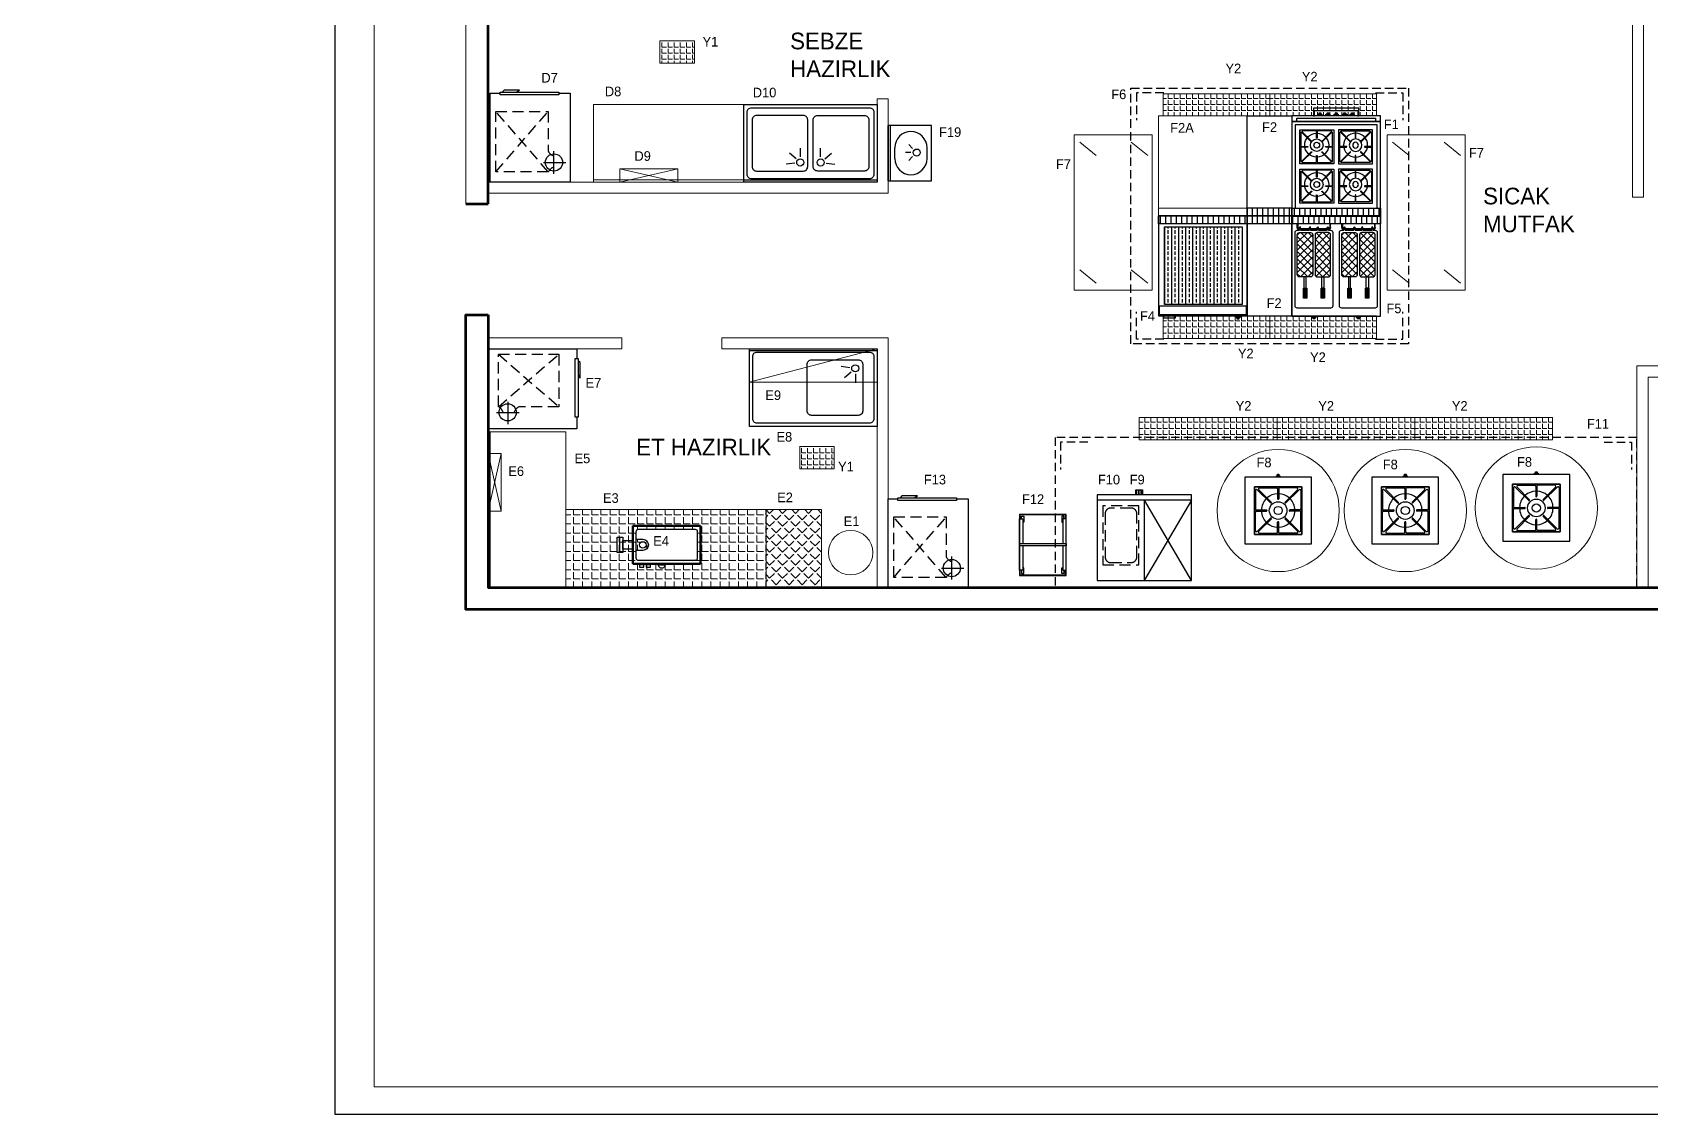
# Model space of a CAD drawing. Extents: x 165 to 3208, y -2874 to -834.
# Drawn here: x 165 to 1621, y -2874 to -1901 of the extents above; entities that cross this region are included whole.
import ezdxf
from ezdxf.enums import TextEntityAlignment as Align

# ---------------------------------------------------------------- set-up
doc = ezdxf.new("R2010")
doc.units = 0
doc.header["$LTSCALE"] = 20
doc.header["$MEASUREMENT"] = 0
doc.linetypes.add('DASHED', pattern=[0.75, 0.5, -0.25])
doc.linetypes.add('HIDDENX2', pattern=[19.05, 12.7, -6.35])
doc.layers.get('0').update_dxf_attribs({"linetype": 'CONTINUOUS', "lineweight": 15})
for name, color, linetype, lineweight in [('-DWG_ANA', 7, 'CONTINUOUS', 50), ('-DWG_DETAY1', 7, 'CONTINUOUS', 25), ('DUVAR', 7, 'CONTINUOUS', 60), ('k-cizgi', 7, 'CONTINUOUS', 0)]:
    doc.layers.add(name, color=color, linetype=linetype, lineweight=lineweight)
for name, color, linetype in [('CIHAZ', 2, 'CONTINUOUS'), ('MUTFAKEKİPMAN', 1, 'CONTINUOUS'), ('S2000-002 Çizgi', 7, 'CONTINUOUS'), ('S2000-025 Antet', 7, 'CONTINUOUS'), ('YAZI_BLM_1', 7, 'CONTINUOUS')]:
    doc.layers.add(name, color=color, linetype=linetype)
doc.styles.add('BLM_YAZI', font='stylu.ttf', dxfattribs={"width": 0.8})
doc.styles.add('TAKSİM', font='GOTHIC.TTF', dxfattribs={"height": 20})
pattern_1 = [(45, (-3503.4763, -4976.5224), (-3.367596, 3.367596), []), (135, (-3503.4763, -4976.5224), (-3.367596, -3.367596), [])]
pattern_2 = [(45, (-3543.4763, -4976.5224), (-3.367596, 3.367596), []), (135, (-3543.4763, -4976.5224), (-3.367596, -3.367596), [])]

# ---------------------------------------------------------------- blocks, each defined once
blk = doc.blocks.new('A$C23AD12AD')
at = {"layer": 'S2000-002 Çizgi'}
for p, q in [((0, 39), (50, 39)), ((0, 37), (50, 37)), ((20.1, 33), (29.9, 33)), ((21.9, 17), (18.3, 20.5)), ((25.5, 18.5), (25.5, 23.5)), ((29.2, 17), (32.7, 20.5)), ((0, 0), (50, 0)), ((20.1, 4), (29.9, 4))]:
    blk.add_line(p, q, dxfattribs=at)
blk.add_lwpolyline([(0, 0), (50, 0), (50, 39), (0, 39)], close=True, dxfattribs=at)
blk.add_circle((25.5, 13.3), 3.19, dxfattribs=at)
for centre, start, end in [((20.1, 18.5), 90, 270), ((29.9, 18.5), 270, 90)]:
    blk.add_arc(centre, 14.5, start, end, dxfattribs=at)
blk = doc.blocks.new('A$C32DC0840')
at = {"layer": 'S2000-002 Çizgi'}
for p, q in [((45.8, 52.8), (38, 53.9)), ((47.1, 49), (41, 43.9)), ((51, 47.3), (51, 39.4)), ((69, 47.3), (69, 39.4)), ((72.9, 49), (79, 43.9)), ((74.2, 52.8), (82, 53.9))]:
    blk.add_line(p, q, dxfattribs=at)
for points in [[(120, 0), (0, 0), (0, 70), (120, 70)], [(120, 68), (0, 68), (0, 70), (120, 70)]]:
    blk.add_lwpolyline(points, close=True, dxfattribs=at)
for points in [[(113, 3), (7, 3, -0.414214), (3, 7), (3, 63, -0.414214), (7, 67), (113, 67, -0.414214), (117, 63), (117, 7, -0.414214)], [(53.5, 10), (11.5, 10, -0.414214), (7.5, 14), (7.5, 56, -0.414214), (11.5, 60), (53.5, 60, -0.414214), (57.5, 56), (57.5, 14, -0.414214)], [(66.5, 10), (108.5, 10, 0.414214), (112.5, 14), (112.5, 56, 0.414214), (108.5, 60), (66.5, 60, 0.414214), (62.5, 56), (62.5, 14, 0.414214)]]:
    blk.add_lwpolyline(points, format="xyb", close=True, dxfattribs=at)
for centre in [(50.8, 52.3), (69.2, 52.3)]:
    blk.add_circle(centre, 3.19, dxfattribs=at)
blk = doc.blocks.new('A$C734D7A9C')
at = {"layer": 'CIHAZ', "color": 1}
for p, q in [((14.7, 75.3), (14.7, 54.8)), ((24.1, 65.1), (4, 65.1))]:
    blk.add_line(p, q, dxfattribs=at)
at = {"layer": 'CIHAZ', "color": 5, "linetype": 'DASHED'}
for p, q in [((67, 73.5), (19.8, 19.1)), ((19.8, 73.5), (67, 19.1))]:
    blk.add_line(p, q, dxfattribs=at)
at = {"layer": 'CIHAZ', "color": 5}
for points in [[(63.2, 1.8), (10.4, 1.8), (10.4, 4.3), (63.2, 4.3)], [(61.2, 1.8), (48.6, 1.8), (45.6, 0), (59.6, 0)]]:
    blk.add_lwpolyline(points, close=True, dxfattribs=at)
at = {"layer": 'CIHAZ', "color": 1}
blk.add_circle((14.7, 65.1), 7.76, dxfattribs=at)
at = {"layer": 'S2000-002 Çizgi', "linetype": 'DASHED'}
for p, q in [((19.8, 73.5), (67, 73.5)), ((67, 73.5), (67, 19.1)), ((19.8, 19.1), (19.8, 54.9)), ((67, 19.1), (19.8, 19.1))]:
    blk.add_line(p, q, dxfattribs=at)
at = {"layer": 'S2000-002 Çizgi'}
blk.add_lwpolyline([(10.4, 2.8), (0, 2.8), (0, 82.8), (72, 82.8), (72, 2.8), (63.2, 2.8)], dxfattribs=at)
at = {"layer": 'S2000-002 Çizgi', "linetype": 'DASHED'}
for centre, radius, start, end in [((11.6, 78.1), 9.4, 291.2079, 330.9566), ((11, 49.9), 10.2, 29.6907, 66.7752)]:
    blk.add_arc(centre, radius, start, end, dxfattribs=at)
blk = doc.blocks.new('A$C106A2D8A')
at = {"layer": 'S2000-002 Çizgi'}
for p, q in [((90.3, 52.8), (82.5, 53.9)), ((91.6, 49), (85.5, 43.9)), ((95.5, 47.3), (95.5, 39.4))]:
    blk.add_line(p, q, dxfattribs=at)
for points in [[(115, 68), (0, 68), (0, 70), (115, 70)], [(115, 0), (0, 0), (0, 70), (115, 70)]]:
    blk.add_lwpolyline(points, close=True, dxfattribs=at)
for points in [[(108, 3), (7, 3, -0.414214), (3, 7), (3, 63, -0.414214), (7, 67), (108, 67, -0.414214), (112, 63), (112, 7, -0.414214)], [(98, 10), (56, 10, -0.414214), (52, 14), (52, 56, -0.414214), (56, 60), (98, 60, -0.414214), (102, 56), (102, 14, -0.414214)]]:
    blk.add_lwpolyline(points, format="xyb", close=True, dxfattribs=at)
blk.add_circle((95.3, 52.3), 3.19, dxfattribs=at)
blk = doc.blocks.new('A$C30552555')
at = {"layer": 'S2000-002 Çizgi'}
for points in [[(0, 0), (42, 0), (42, 55), (0, 55)], [(0, 28.8), (42, 28.8), (42, 26.8), (0, 26.8)]]:
    blk.add_lwpolyline(points, close=True, dxfattribs=at)
for points in [[(3, 26.8), (3, 4.7), (0, 4.7), (0, 51), (3, 51), (3, 28.8)], [(41.5, 51), (41.5, 54.5), (0.5, 54.5), (0.5, 51)], [(2, 51), (2, 53.3), (3.9, 53.3), (3.9, 48), (3, 48)], [(40, 51), (40, 53.3), (38.1, 53.3), (38.1, 48), (39, 48)], [(39, 26.8), (39, 4.7), (42, 4.7), (42, 51), (39, 51), (39, 28.8)], [(0.5, 4.7), (0.5, 0.5), (41.5, 0.5), (41.5, 4.7)], [(2, 4.7), (2, 1.7), (3.9, 1.7), (3.9, 7), (3, 7)], [(40, 4.7), (40, 1.7), (38.1, 1.7), (38.1, 7), (39, 7)]]:
    blk.add_lwpolyline(points, dxfattribs=at)
blk = doc.blocks.new('A$C6B106424')
at = {"layer": 'S2000-002 Çizgi'}
h = blk.add_hatch(dxfattribs=at)
h.set_pattern_fill('LINE', color=256, scale=0.5, angle=90, style=0)
h.set_pattern_definition([(90, (-1215.703, -3768.8105), (-1.5875, 1e-16), [])])
h.paths.add_polyline_path([(50.1, 4.3), (43.9, 4.3), (43.9, 0), (50.1, 0)])
for p, q in [((0, 9.3), (42.4, 81.4)), ((0, 81.4), (42.2, 9.3)), ((42.2, 81.4), (42.2, 9.3)), ((0, 9.3), (84.7, 9.3))]:
    blk.add_line(p, q, dxfattribs=at)
for points in [[(0, 4.3), (84.7, 4.3), (84.7, 81.4), (0, 81.4)], [(50.1, 0), (43.9, 0), (43.9, 4.3), (50.1, 4.3)]]:
    blk.add_lwpolyline(points, close=True, dxfattribs=at)
at = {"layer": 'S2000-002 Çizgi', "linetype": 'DASHED'}
blk.add_lwpolyline([(47.2, 67.3), (47.2, 14.3), (79.7, 14.3), (79.7, 67.3)], close=True, dxfattribs=at)
blk.add_lwpolyline([(49.2, 60.3), (49.2, 21.3, 0.414214), (54.2, 16.3), (72.7, 16.3, 0.414214), (77.7, 21.3), (77.7, 60.3, 0.414214), (72.7, 65.3), (54.2, 65.3, 0.414214)], format="xyb", close=True, dxfattribs=at)
blk = doc.blocks.new('A$C73A43FF4')
at = {"layer": 'S2000-002 Çizgi'}
for p, q in [((9.5, 50.6), (9.5, 34.1)), ((11.1, 51.4), (23.1, 39.5)), ((12.7, 51.3), (23.7, 40.3)), ((13.3, 53), (28.6, 53)), ((29.5, 52.1), (29.5, 43.2)), ((30.5, 52.1), (30.5, 43.2)), ((46.7, 53), (31.4, 53)), ((47.3, 51.3), (36.3, 40.3)), ((48.9, 51.4), (36.9, 39.5)), ((50.5, 50.6), (50.5, 34.1)), ((51.4, 11.2), (51.4, 54.1)), ((9.5, 14.6), (9.5, 31.2)), ((10.5, 33.1), (19.5, 33.1)), ((10.5, 32.1), (19.5, 32.1)), ((10.5, 32.1), (19.5, 32.1)), ((23.7, 39.6), (23.7, 39.6)), ((36.3, 39.6), (36.3, 39.6)), ((49.5, 33.1), (40.5, 33.1)), ((49.5, 32.1), (40.5, 32.1)), ((49.5, 32.1), (40.5, 32.1)), ((50.5, 14.6), (50.5, 31.2)), ((11.1, 13.9), (23.1, 25.7)), ((12.7, 13.9), (23.7, 25)), ((23.7, 25.7), (23.7, 25.7)), ((29.5, 13.2), (29.5, 22)), ((30.5, 13.2), (30.5, 22)), ((36.3, 25.7), (36.3, 25.7)), ((47.3, 13.9), (36.3, 25)), ((48.9, 13.9), (36.9, 25.7)), ((8.6, 11.2), (51.4, 11.2)), ((13.3, 12.2), (28.6, 12.2)), ((46.7, 12.2), (31.4, 12.2))]:
    blk.add_line(p, q, dxfattribs=at)
for points in [[(60, 2.6), (60, 62.6), (0, 62.6), (0, 2.6)], [(51.4, 11.2), (51.4, 54.1), (8.6, 54.1), (8.6, 11.2)], [(51.4, 11.2), (8.6, 11.2), (8.6, 54.1), (51.4, 54.1)], [(51.4, 11.2), (8.6, 11.2), (8.6, 54.1), (51.4, 54.1)], [(28.4, 2.6), (31.6, 2.6), (31.6, 1.3), (28.4, 1.3)], [(29.3, 1.3), (30.7, 1.3), (30.7, 0), (29.3, 0)]]:
    blk.add_lwpolyline(points, close=True, dxfattribs=at)
for radius in [7.93, 3.64]:
    blk.add_circle((30, 32.6), radius, dxfattribs=at)
for centre, radius, start, end in [((10.5, 50.6), 0.965, 51.148, 180), ((13.3, 52.1), 0.965, 90, 231.148), ((30, 32.6), 15.1, 91.8351, 131.3748), ((28.6, 52.1), 0.965, 360, 90), ((31.4, 52.1), 0.965, 90, 180), ((30, 32.6), 15.1, 48.6252, 88.1649), ((46.7, 52.1), 0.965, 308.852, 90), ((49.5, 50.6), 0.965, 360, 128.852), ((10.5, 34.1), 0.965, 180, 270), ((10.5, 31.2), 0.965, 90, 180), ((30, 32.6), 15.1, 135.2011, 178.1649), ((30, 32.6), 15.1, 181.8351, 224.7989), ((19.5, 32.6), 0.483, 360, 90), ((19.5, 32.6), 0.483, 270, 360), ((23.4, 39.9), 0.483, 231.1535, 321.1357), ((23.4, 39.9), 0.483, 321.1471, 51.1404), ((30, 43.2), 0.483, 180, 270), ((30, 43.2), 0.483, 270, 360), ((36.6, 39.9), 0.483, 128.8596, 218.8529), ((36.6, 39.9), 0.483, 218.8643, 308.8465), ((40.5, 32.6), 0.483, 90, 180), ((40.5, 32.6), 0.483, 180, 270), ((30, 32.6), 15.1, 1.8351, 44.7989), ((30, 32.6), 15.1, 315.2011, 358.1649), ((49.5, 34.1), 0.965, 270, 360), ((49.5, 31.2), 0.965, 0, 90), ((10.5, 14.6), 0.965, 180, 308.852), ((30, 32.6), 15.1, 228.6252, 268.1649), ((23.4, 25.4), 0.483, 38.8643, 128.8465), ((23.4, 25.4), 0.483, 308.8596, 38.8529), ((30, 22), 0.483, 90, 180), ((30, 22), 0.483, 0, 90), ((30, 32.6), 15.1, 271.8351, 311.3748), ((36.6, 25.4), 0.483, 141.1471, 231.1404), ((36.6, 25.4), 0.483, 51.1535, 141.1357), ((49.5, 14.6), 0.965, 231.148, 0), ((13.3, 13.2), 0.965, 128.852, 270), ((28.6, 13.2), 0.965, 270, 0), ((31.4, 13.2), 0.965, 180, 270), ((46.7, 13.2), 0.965, 270, 51.148)]:
    blk.add_arc(centre, radius, start, end, dxfattribs=at)
blk = doc.blocks.new('A$C604B7618')
at = {"layer": 'S2000-002 Çizgi'}
blk.add_lwpolyline([(0, 30.6), (30.6, 30.6), (30.6, 0), (0, 0), (0, 30.6)], dxfattribs=at)
blk.add_lwpolyline([(15.5, 29.5), (15.5, 23.4, -0.414214), (15.3, 23.2), (15.2, 23.2, -0.414214), (15, 23.4), (15, 29.5), (2.7, 29.5, 0.668179), (2.3, 28.6), (10.8, 20.1, -0.810443), (10.4, 19.8), (1.6, 28.6, 0.668179), (1, 28.4), (1, 15.5), (7.1, 15.5, -0.414214), (7.3, 15.3), (7.3, 15.2, -0.414214), (7.1, 15), (1, 15), (1, 2.7, 0.668179), (1.9, 2.3), (10.4, 10.8, -0.810443), (10.8, 10.4), (2, 1.6, 0.668179), (2.2, 1), (15, 1), (15, 7.1, -0.414214), (15.2, 7.3), (15.3, 7.3, -0.414214), (15.5, 7.1), (15.5, 1), (27.9, 1, 0.668179), (28.3, 1.9), (19.8, 10.4, -0.810443), (20.2, 10.8), (29, 2, 0.668179), (29.5, 2.2), (29.5, 15), (23.4, 15, -0.414214), (23.2, 15.2), (23.2, 15.3, -0.414214), (23.4, 15.5), (29.5, 15.5), (29.5, 28.4, 0.668179), (29, 28.6), (20.2, 19.8, -0.810443), (19.8, 20.1), (28.3, 28.6, 0.668179), (27.9, 29.5)], format="xyb", close=True, dxfattribs=at)
for radius in [10.8, 5.66, 2.6]:
    blk.add_circle((15.3, 13.8), radius, dxfattribs=at)
blk = doc.blocks.new('A$C30C77C58')
at = {"layer": 'S2000-002 Çizgi'}
h = blk.add_hatch(dxfattribs=at)
h.set_pattern_fill('ANSI31', color=256, scale=1.5, angle=45, style=0)
h.set_pattern_definition([(90, (-2348.432, -5726.0087), (-4.7625, 9e-16), [])])
h.paths.add_polyline_path([(0, 97), (0, 90), (80, 90), (80, 97)])
for points in [[(0, 12), (80, 12), (80, 97), (0, 97)], [(80, 90), (0, 90), (0, 97), (80, 97)], [(3, 15), (77, 15), (77, 90), (3, 90)], [(0, 7), (80, 7), (80, 12), (0, 12)], [(4.5, 12), (75.5, 12), (75.5, 9), (4.5, 9)], [(23.7, 7), (27.3, 7), (27.3, 5.5), (23.7, 5.5)], [(24.7, 5.5), (26.1, 5.5), (26.1, 4.1), (24.7, 4.1)], [(30.5, 7), (34.2, 7), (34.2, 5.5), (30.5, 5.5)], [(31.5, 5.5), (33, 5.5), (33, 4.1), (31.5, 4.1)], [(38.1, 7), (41.7, 7), (41.7, 5.5), (38.1, 5.5)], [(39, 5.5), (40.5, 5.5), (40.5, 4.1), (39, 4.1)], [(45.7, 7), (49.3, 7), (49.3, 5.5), (45.7, 5.5)], [(46.7, 5.5), (48.1, 5.5), (48.1, 4.1), (46.7, 4.1)], [(52.9, 7), (56.5, 7), (56.5, 5.5), (52.9, 5.5)], [(53.8, 5.5), (55.3, 5.5), (55.3, 4.1), (53.8, 4.1)]]:
    blk.add_lwpolyline(points, close=True, dxfattribs=at)
blk.add_lwpolyline([(19.5, 7), (19.5, 0), (60.5, 0), (60.5, 7), (59.5, 7), (59.5, 2), (20.5, 2), (20.5, 7), (19.5, 7)], dxfattribs=at)
at = {"layer": 'S2000-002 Çizgi', "xscale": -1}
for p in [(37.8, 54.9), (37.8, 19.5)]:
    blk.add_blockref('A$C604B7618', p, dxfattribs=at)
at = {"layer": 'S2000-002 Çizgi'}
for p in [(42.2, 54.9), (42.2, 19.5)]:
    blk.add_blockref('A$C604B7618', p, dxfattribs=at)
blk = doc.blocks.new('A$C537127FE')
at = {"layer": 'S2000-002 Çizgi'}
h = blk.add_hatch(dxfattribs=at)
h.set_pattern_fill('ANSI31', color=256, scale=1.5, angle=45, style=0)
h.set_pattern_definition([(90, (-3458.603, -4973.7387), (-4.7625, 9e-16), [])])
h.paths.add_polyline_path([(0, 92.6), (0, 85.6), (80, 85.6), (80, 92.6)])
h = blk.add_hatch(color=256, dxfattribs=at)
h.paths.add_polyline_path([(35, 81.8), (35, 82.4), (35, 85.6), (34.4, 85.6), (34.4, 82.4, -0.414214), (33.4, 81.4), (33, 81.4), (33, 80.8), (34, 80.8, 0.414214)])
h.paths.add_polyline_path([(32, 81.4), (24, 81.4), (24, 80.8), (32, 80.8)])
h.paths.add_polyline_path([(23, 81.4), (17, 81.4), (17, 80.8), (23, 80.8)])
h.paths.add_polyline_path([(16, 81.4), (8, 81.4), (8, 80.8), (16, 80.8)])
h.paths.add_polyline_path([(5.6, 82.4), (5.6, 85.6), (5, 85.6), (5, 81.8, 0.414214), (6, 80.8), (6.6, 80.8), (7, 80.8), (7, 81.4), (6.6, 81.4, -0.414214)])
h = blk.add_hatch(dxfattribs=at)
h.set_pattern_fill('ANSI37', color=256, scale=1.5, style=0)
h.set_pattern_definition(pattern_2)
h.paths.add_polyline_path([(19, 75.8, 0.414214), (17, 77.8), (7, 77.8, 0.414214), (5, 75.8), (5, 39.8, 0.414214), (7, 37.8), (17, 37.8, 0.414214), (19, 39.8)])
h = blk.add_hatch(dxfattribs=at)
h.set_pattern_fill('ANSI37', color=256, scale=1.5, style=0)
h.set_pattern_definition(pattern_2)
h.paths.add_polyline_path([(35, 75.8, 0.414214), (33, 77.8), (23, 77.8, 0.414214), (21, 75.8), (21, 39.8, 0.414214), (23, 37.8), (33, 37.8, 0.414214), (35, 39.8)])
h = blk.add_hatch(color=256, dxfattribs=at)
h.paths.add_polyline_path([(75, 81.8), (75, 82.4), (75, 85.6), (74.4, 85.6), (74.4, 82.4, -0.414214), (73.4, 81.4), (73, 81.4), (73, 80.8), (74, 80.8, 0.414214)])
h.paths.add_polyline_path([(72, 81.4), (64, 81.4), (64, 80.8), (72, 80.8)])
h.paths.add_polyline_path([(63, 81.4), (57, 81.4), (57, 80.8), (63, 80.8)])
h.paths.add_polyline_path([(56, 81.4), (48, 81.4), (48, 80.8), (56, 80.8)])
h.paths.add_polyline_path([(45.6, 82.4), (45.6, 85.6), (45, 85.6), (45, 81.8, 0.414214), (46, 80.8), (46.6, 80.8), (47, 80.8), (47, 81.4), (46.6, 81.4, -0.414214)])
h = blk.add_hatch(dxfattribs=at)
h.set_pattern_fill('ANSI37', color=256, scale=1.5, style=0)
h.set_pattern_definition(pattern_1)
h.paths.add_polyline_path([(59, 75.8, 0.414214), (57, 77.8), (47, 77.8, 0.414214), (45, 75.8), (45, 39.8, 0.414214), (47, 37.8), (57, 37.8, 0.414214), (59, 39.8)])
h = blk.add_hatch(dxfattribs=at)
h.set_pattern_fill('ANSI37', color=256, scale=1.5, style=0)
h.set_pattern_definition(pattern_1)
h.paths.add_polyline_path([(75, 75.8, 0.414214), (73, 77.8), (63, 77.8, 0.414214), (61, 75.8), (61, 39.8, 0.414214), (63, 37.8), (73, 37.8, 0.414214), (75, 39.8)])
for points in [[(10.5, 27.8), (13.5, 27.8), (13.5, 18.7), (10.5, 18.7)], [(26.5, 27.8), (29.5, 27.8), (29.5, 18.7), (26.5, 18.7)], [(50.5, 27.8), (53.5, 27.8), (53.5, 18.7), (50.5, 18.7)], [(66.5, 27.8), (69.5, 27.8), (69.5, 18.7), (66.5, 18.7)]]:
    blk.add_hatch(color=256, dxfattribs=at).paths.add_polyline_path(points)
for p, q in [((5, 81.8), (5, 85.6)), ((5, 85.6), (5.6, 85.6)), ((5.6, 85.6), (5.6, 82.4)), ((6.6, 80.8), (6, 80.8)), ((6.6, 81.4), (7, 81.4)), ((7, 80.8), (6.6, 80.8)), ((7, 79.8), (7, 82.3)), ((8, 79.8), (8, 82.3)), ((8, 81.4), (16, 81.4)), ((16, 80.8), (8, 80.8)), ((16, 79.8), (16, 82.3)), ((17, 79.8), (17, 82.3)), ((17, 81.4), (23, 81.4)), ((23, 80.8), (17, 80.8)), ((23, 79.8), (23, 82.3)), ((24, 79.8), (24, 82.3)), ((24, 81.4), (32, 81.4)), ((32, 80.8), (24, 80.8)), ((32, 79.8), (32, 82.3)), ((33, 79.8), (33, 82.3)), ((33, 81.4), (33.4, 81.4)), ((34, 80.8), (33, 80.8)), ((34.4, 85.6), (34.4, 82.4)), ((35, 85.6), (34.4, 85.6)), ((35, 82.4), (35, 85.6)), ((35, 82.4), (35, 81.8)), ((45, 85.6), (45.6, 85.6)), ((45, 81.8), (45, 85.6)), ((45.6, 85.6), (45.6, 82.4)), ((46.6, 80.8), (46, 80.8)), ((46.6, 81.4), (47, 81.4)), ((47, 80.8), (46.6, 80.8)), ((47, 79.8), (47, 82.3)), ((48, 79.8), (48, 82.3)), ((48, 81.4), (56, 81.4)), ((56, 80.8), (48, 80.8)), ((56, 79.8), (56, 82.3)), ((57, 79.8), (57, 82.3)), ((57, 81.4), (63, 81.4)), ((63, 80.8), (57, 80.8)), ((63, 79.8), (63, 82.3)), ((64, 79.8), (64, 82.3)), ((64, 81.4), (72, 81.4)), ((72, 80.8), (64, 80.8)), ((72, 79.8), (72, 82.3)), ((73, 79.8), (73, 82.3)), ((73, 81.4), (73.4, 81.4)), ((74, 80.8), (73, 80.8)), ((75, 85.6), (74.4, 85.6)), ((74.4, 85.6), (74.4, 82.4)), ((75, 82.4), (75, 85.6)), ((75, 82.4), (75, 81.8))]:
    blk.add_line(p, q, dxfattribs=at)
for points in [[(0, 2.6), (80, 2.6), (80, 92.6), (0, 92.6)], [(0, 92.6), (80, 92.6), (80, 85.6), (0, 85.6)], [(11, 37.8), (11, 27.8), (13, 27.8), (13, 37.8)], [(29, 37.8), (29, 27.8), (27, 27.8), (27, 37.8)], [(51, 37.8), (51, 27.8), (53, 27.8), (53, 37.8)], [(69, 37.8), (69, 27.8), (67, 27.8), (67, 37.8)], [(10.5, 27.8), (13.5, 27.8), (13.5, 18.7), (10.5, 18.7)], [(26.5, 27.8), (29.5, 27.8), (29.5, 18.7), (26.5, 18.7)], [(50.5, 27.8), (53.5, 27.8), (53.5, 18.7), (50.5, 18.7)], [(66.5, 27.8), (69.5, 27.8), (69.5, 18.7), (66.5, 18.7)], [(18.4, 2.6), (21.6, 2.6), (21.6, 1.3), (18.4, 1.3)], [(19.3, 1.3), (20.7, 1.3), (20.7, 0), (19.3, 0)], [(58.4, 2.6), (61.6, 2.6), (61.6, 1.3), (58.4, 1.3)], [(59.3, 1.3), (60.7, 1.3), (60.7, 0), (59.3, 0)]]:
    blk.add_lwpolyline(points, close=True, dxfattribs=at)
for points in [[(35, 9.8), (5, 9.8, -0.414214), (3, 11.8), (3, 77.8, -0.414214), (5, 79.8), (7, 79.8)], [(33, 79.8), (35, 79.8, -0.414214), (37, 77.8), (37, 11.8, -0.414214), (35, 9.8), (29, 9.8)], [(69, 9.8), (45, 9.8, -0.414214), (43, 11.8), (43, 77.8, -0.414214), (45, 79.8), (47, 79.8)], [(73, 79.8), (75, 79.8, -0.414214), (77, 77.8), (77, 11.8, -0.414214), (75, 9.8), (69, 9.8)]]:
    blk.add_lwpolyline(points, format="xyb", dxfattribs=at)
for points in [[(7, 77.8), (17, 77.8, -0.414214), (19, 75.8), (19, 39.8, -0.414214), (17, 37.8), (7, 37.8, -0.414214), (5, 39.8), (5, 75.8, -0.414214)], [(33, 77.8), (23, 77.8, 0.414214), (21, 75.8), (21, 39.8, 0.414214), (23, 37.8), (33, 37.8, 0.414214), (35, 39.8), (35, 75.8, 0.414214)], [(47, 77.8), (57, 77.8, -0.414214), (59, 75.8), (59, 39.8, -0.414214), (57, 37.8), (47, 37.8, -0.414214), (45, 39.8), (45, 75.8, -0.414214)], [(73, 77.8), (63, 77.8, 0.414214), (61, 75.8), (61, 39.8, 0.414214), (63, 37.8), (73, 37.8, 0.414214), (75, 39.8), (75, 75.8, 0.414214)]]:
    blk.add_lwpolyline(points, format="xyb", close=True, dxfattribs=at)
for points in [[(8, 79.8), (16, 79.8)], [(17, 79.8), (23, 79.8)], [(24, 79.8), (32, 79.8)], [(48, 79.8), (56, 79.8)], [(57, 79.8), (63, 79.8)], [(64, 79.8), (72, 79.8)]]:
    blk.add_lwpolyline(points, dxfattribs=at)
for centre, radius, start, end in [((6, 81.8), 1, 180, 270), ((6.6, 82.4), 1, 180, 270), ((7.5, 82.3), 0.5, 0, 180), ((16.5, 82.3), 0.5, 0, 180), ((23.5, 82.3), 0.5, 0, 180), ((32.5, 82.3), 0.5, 0, 180), ((33.4, 82.4), 1, 270, 0), ((34, 81.8), 1, 270, 0), ((46, 81.8), 1, 180, 270), ((46.6, 82.4), 1, 180, 270), ((47.5, 82.3), 0.5, 0, 180), ((56.5, 82.3), 0.5, 0, 180), ((63.5, 82.3), 0.5, 0, 180), ((72.5, 82.3), 0.5, 0, 180), ((73.4, 82.4), 1, 270, 0), ((74, 81.8), 1, 270, 0)]:
    blk.add_arc(centre, radius, start, end, dxfattribs=at)
blk = doc.blocks.new('A$C7DC32866')
at = {"layer": 'S2000-002 Çizgi'}
h = blk.add_hatch(dxfattribs=at)
h.set_pattern_fill('ANSI31', color=256, scale=1.5, angle=45, style=0)
h.set_pattern_definition([(90, (-4825.414, -5259.878), (-4.7625, 9e-16), [])])
h.paths.add_polyline_path([(80, 85.9), (80, 92.9), (0, 92.9), (0, 85.9)])
h = blk.add_hatch(dxfattribs=at)
h.set_pattern_fill('ANSI33', color=256, angle=45, style=0)
h.set_pattern_definition([(90, (-2886.505, -4971.208), (-6.35, 1e-15), []), (90, (-2883.33, -4968.033), (-6.35, 1e-15), [3.175, -1.5875])])
h.paths.add_polyline_path([(75.5, 13.2), (75.5, 83.2), (5.5, 83.2), (5.5, 13.2)])
for points in [[(0, 2.9), (80, 2.9), (80, 92.9), (0, 92.9)], [(0, 92.9), (80, 92.9), (80, 85.9), (0, 85.9)], [(5.5, 83.2), (75.5, 83.2), (75.5, 13.2), (5.5, 13.2)], [(1, 11.9), (79, 11.9), (79, 3.9), (1, 3.9)], [(5, 2.9), (15, 2.9), (15, 0.9), (5, 0.9)], [(70.1, 2.9), (73.7, 2.9), (73.7, 1.5), (70.1, 1.5)], [(71, 1.5), (72.5, 1.5), (72.5, 0), (71, 0)]]:
    blk.add_lwpolyline(points, close=True, dxfattribs=at)
blk = doc.blocks.new('A$C6D0302BB')
at = {"layer": 'S2000-002 Çizgi'}
h = blk.add_hatch(dxfattribs=at)
h.set_pattern_fill('ANSI31', color=256, scale=1.5, angle=45, style=0)
h.set_pattern_definition([(90, (-3928.432, -4945.862), (-4.7625, 9e-16), [])])
h.paths.add_polyline_path([(40, 83), (40, 90), (0, 90), (0, 83)])
for points in [[(0, 0), (40, 0), (40, 90), (0, 90)], [(0, 90), (40, 90), (40, 83), (0, 83)]]:
    blk.add_lwpolyline(points, close=True, dxfattribs=at)
blk = doc.blocks.new('A$C3B876F88')
at = {"layer": '-DWG_ANA', "color": 0}
for p, q in [((75, 38), (14, 38)), ((14, 38), (14, 4)), ((75, 4), (75, 38)), ((14, 4), (75, 4))]:
    blk.add_line(p, q, dxfattribs=at)
at = {"layer": '-DWG_DETAY1', "color": 0}
blk.add_lwpolyline([(72, 33), (72, 9, -0.414214), (70, 7), (19, 7, -0.414214), (17, 9), (17, 33, -0.414214), (19, 35), (70, 35, -0.414214)], format="xyb", close=True, dxfattribs=at)
for points in [[(5, 28), (5, 14), (0, 14), (0, 28), (5, 28)], [(2, 28), (2, 14)], [(14, 17), (5, 17), (5, 25), (14, 25)], [(24, 3), (20, 3), (20, 1), (24, 1), (24, 3)], [(30, 3), (26, 3), (26, 1), (30, 1), (30, 3)]]:
    blk.add_lwpolyline(points, dxfattribs=at)
for points in [[(17, 26), (23, 26, -1), (23, 16), (17, 16)], [(40, 3), (43, 3, -1.004224), (37, 3), (40, 3)]]:
    blk.add_lwpolyline(points, format="xyb", dxfattribs=at)
blk.add_circle((23, 21), 3, dxfattribs=at)

msp = doc.modelspace()

# ---------------------------------------------------------------- hatches: boundary and pattern name
at = {"linetype": 'Continuous'}
h = msp.add_hatch(dxfattribs=at)
h.set_pattern_fill('ANGLE', color=256, scale=20)
h.set_pattern_definition([(0, (0, 0), (0, 5.5), [4, -1.5]), (90, (0, 0), (-5.5, 3e-16), [4, -1.5])])
h.paths.add_polyline_path([(760.8, -1908.5), (729.7, -1908.5), (729.7, -1928.5), (760.8, -1928.5)])
h = msp.add_hatch(dxfattribs=at)
h.set_pattern_fill('ANGLE', color=256, scale=20)
h.set_pattern_definition([(0, (-45.1355, 267.363), (0, 5.5), [4, -1.5]), (90, (-45.1355, 267.363), (-5.5, 3e-16), [4, -1.5])])
h.paths.add_polyline_path([(1278.4, -1955.9), (1182.5, -1955.9), (1182.5, -1975.9), (1278.4, -1975.9)])
h = msp.add_hatch(dxfattribs=at)
h.set_pattern_fill('ANGLE', color=256, scale=20)
h.set_pattern_definition([(0, (50.8266, 267.363), (0, 5.5), [4, -1.5]), (90, (50.8266, 267.363), (-5.5, 3e-16), [4, -1.5])])
h.paths.add_polyline_path([(1374.4, -1955.9), (1278.4, -1955.9), (1278.4, -1975.9), (1374.4, -1975.9)])
h = msp.add_hatch(dxfattribs=at)
h.set_pattern_fill('ANGLE', color=256, scale=20)
h.set_pattern_definition([(0, (-45.1355, 67.296), (0, 5.5), [4, -1.5]), (90, (-45.1355, 67.296), (-5.5, 3e-16), [4, -1.5])])
h.paths.add_polyline_path([(1278.4, -2155.9), (1182.5, -2155.9), (1182.5, -2176), (1278.4, -2176)])
h = msp.add_hatch(dxfattribs=at)
h.set_pattern_fill('ANGLE', color=256, scale=20)
h.set_pattern_definition([(0, (50.8266, 67.296), (0, 5.5), [4, -1.5]), (90, (50.8266, 67.296), (-5.5, 3e-16), [4, -1.5])])
h.paths.add_polyline_path([(1374.4, -2155.9), (1278.4, -2155.9), (1278.4, -2176), (1374.4, -2176)])
h = msp.add_hatch(dxfattribs=at)
h.set_pattern_fill('ANGLE', color=256, scale=20)
h.set_pattern_definition([(0, (-38.543, -24.013), (0, 5.5), [4, -1.5]), (90, (-38.543, -24.013), (-5.5, 3e-16), [4, -1.5])])
h.paths.add_polyline_path([(1285, -2247.2), (1160.9, -2247.2), (1160.9, -2267.3), (1285, -2267.3)])
h = msp.add_hatch(dxfattribs=at)
h.set_pattern_fill('ANGLE', color=256, scale=20)
h.set_pattern_definition([(0, (85.3353, -24.013), (0, 5.5), [4, -1.5]), (90, (85.3353, -24.013), (-5.5, 3e-16), [4, -1.5])])
h.paths.add_polyline_path([(1408.9, -2247.2), (1284.7, -2247.2), (1284.7, -2267.3), (1408.9, -2267.3)])
h = msp.add_hatch(dxfattribs=at)
h.set_pattern_fill('ANGLE', color=256, scale=20)
h.set_pattern_definition([(0, (209.2137, -24.013), (0, 5.5), [4, -1.5]), (90, (209.2137, -24.013), (-5.5, 3e-16), [4, -1.5])])
h.paths.add_polyline_path([(1532.8, -2247.2), (1408.6, -2247.2), (1408.6, -2267.3), (1532.8, -2267.3)])
h = msp.add_hatch(dxfattribs=at)
h.set_pattern_fill('ANGLE', color=256, scale=20)
h.set_pattern_definition([(0, (125.4446, -364.9457), (0, 5.5), [4, -1.5]), (90, (125.4446, -364.9457), (-5.5, 3e-16), [4, -1.5])])
h.paths.add_polyline_path([(886.3, -2273.4), (855.1, -2273.4), (855.1, -2293.5), (886.3, -2293.5)])
h = msp.add_hatch(dxfattribs=at)
h.set_pattern_fill('ANGLE', color=256, scale=30)
h.set_pattern_definition([(0, (0, 0), (0, 8.25), [6, -2.25]), (90, (0, 0), (-8.25, 5e-16), [6, -2.25])])
edge = h.paths.add_edge_path()
edge.add_arc((710.3, -2349.8), 2, 90, 180)
edge.add_line((708.3, -2349.8), (708.3, -2356.8))
edge.add_line((708.3, -2356.8), (714.3, -2356.8))
edge.add_arc((714.3, -2361.8), 5, -90, 90, ccw=False)
edge.add_line((714.3, -2366.8), (708.3, -2366.8))
edge.add_line((708.3, -2366.8), (708.3, -2373.8))
edge.add_arc((710.3, -2373.8), 2, 180, 270)
edge.add_line((710.3, -2375.8), (761.3, -2375.8))
edge.add_arc((761.3, -2373.8), 2, 270, 360)
edge.add_line((763.3, -2373.8), (763.3, -2349.8))
edge.add_arc((761.3, -2349.8), 2, 0, 90)
edge.add_line((761.3, -2347.8), (710.3, -2347.8))
h.paths.add_polyline_path([(825.1, -2330.1), (645.1, -2330.1), (645.1, -2400), (825.1, -2400)])
h = msp.add_hatch(dxfattribs=at)
h.set_pattern_fill('ANGLE', color=256, scale=30, angle=45)
h.set_pattern_definition([(45, (0, 0), (-5.83363, 5.83363), [6, -2.25]), (135, (0, 0), (-5.83363, -5.83363), [6, -2.25])])
h.paths.add_polyline_path([(875.1, -2330.1), (825.1, -2330.1), (825.1, -2400), (875.1, -2400)])

# ---------------------------------------------------------------- linework, layer by layer
for p, q in [((1107.4, -1999.5), (1122.2, -2011.5)), ((1153.8, -1999.5), (1168.6, -2011.5)), ((1388.9, -1999.5), (1403.7, -2011.5)), ((1435.3, -1999.5), (1450.1, -2011.5)), ((693.6, -2035.5), (745.7, -2023.6)), ((745.7, -2035.5), (693.6, -2023.6)), ((1107.4, -2114.5), (1122.2, -2126.5)), ((1153.8, -2114.5), (1168.6, -2126.5)), ((1388.9, -2114.5), (1403.7, -2126.5)), ((1435.3, -2114.5), (1450.1, -2126.5)), ((810, -2215.3), (925.1, -2185.3)), ((586.9, -2331.6), (575, -2279.5)), ((586.9, -2279.5), (575, -2331.6))]:
    msp.add_line(p, q, dxfattribs=at)
msp.add_lwpolyline([(472.5, -863.4), (3197.5, -863.4), (3197.5, -2849.3), (472.5, -2849.3)], close=True)
for points in [[(1604.6, -1800), (1614.5, -1800), (1614.5, -2048.9), (1604.6, -2048.9)], [(729.7, -1928.5), (760.8, -1928.5), (760.8, -1908.5), (729.7, -1908.5)], [(669.8, -1965.5), (805.1, -1965.5), (805.1, -2035.5), (669.8, -2035.5)], [(1182.5, -1955.9), (1278.4, -1955.9), (1278.4, -1975.9), (1182.5, -1975.9)], [(1278.4, -1975.9), (1374.4, -1975.9), (1374.4, -1955.9), (1278.4, -1955.9)], [(1178.1, -1975.9), (1258.1, -1975.9), (1258.1, -2065.9), (1178.1, -2065.9)], [(1172.6, -2132.7), (1102.5, -2132.7), (1102.5, -1992.8), (1172.6, -1992.8)], [(1454.1, -1992.8), (1384, -1992.8), (1384, -2132.7), (1454.1, -2132.7)], [(745.7, -2023.6), (693.6, -2023.6), (693.6, -2035.5), (745.7, -2035.5)], [(669.8, -2033.5), (805.1, -2033.5), (805.1, -2035.5), (669.8, -2035.5)], [(1178.1, -2058.9), (1258.1, -2058.9), (1258.1, -2065.9), (1178.1, -2065.9)], [(1182.5, -2155.9), (1278.4, -2155.9), (1278.4, -2176), (1182.5, -2176)], [(1278.4, -2176), (1374.4, -2176), (1374.4, -2155.9), (1278.4, -2155.9)], [(575, -2175.4), (695.4, -2175.4), (695.4, -2185.3), (575, -2185.3)], [(785.5, -2185.3), (785.5, -2175.4), (935, -2175.4), (935, -2400.2), (925.1, -2400.2), (925.1, -2185.3)], [(810, -2215.3), (925.1, -2215.3), (925.1, -2185.3), (810, -2185.3)], [(1160.9, -2247.2), (1285, -2247.2), (1285, -2267.3), (1160.9, -2267.3)], [(1285, -2247.2), (1408.9, -2247.2), (1408.9, -2267.3), (1285, -2267.3)], [(1408.9, -2247.2), (1532.8, -2247.2), (1532.8, -2267.3), (1408.9, -2267.3)], [(645.1, -2260), (575, -2260), (575, -2400.2), (645.1, -2400.2)], [(577, -2400.2), (575, -2400.2), (575, -2260), (577, -2260)], [(575, -2279.5), (575, -2331.6), (586.9, -2331.6), (586.9, -2279.5)], [(855.4, -2273.4), (886.3, -2273.4), (886.3, -2293.5), (855.4, -2293.5)], [(645.1, -2330.1), (825.1, -2330.1), (825.1, -2400.2), (645.1, -2400.2)], [(825.1, -2400.2), (875.1, -2400.2), (875.1, -2330.1), (825.1, -2330.1)]]:
    msp.add_lwpolyline(points, close=True, dxfattribs=at)
for points in [[(575, -2035.5), (925.1, -2035.5), (925.1, -1960.5), (935, -1960.5), (935, -2045.4), (575, -2045.4)], [(1720.1, -2210.8), (1618.9, -2210.8), (1618.9, -2400.2), (1608.7, -2400.2), (1608.7, -2200.6), (1720.1, -2200.7)]]:
    msp.add_lwpolyline(points, dxfattribs=at)
for centre, radius in [((1285.9, -2330.9), 55), ((1400.3, -2330.9), 55), ((1518.2, -2328.6), 55), ((901.2, -2368.8), 20)]:
    msp.add_circle(centre, radius, dxfattribs=at)
at = {"layer": 'DUVAR', "linetype": 'Continuous'}
msp.add_line((555, -2054.9), (575, -2054.9), dxfattribs=at)
for points in [[(575, -2054.9), (575, -1800), (1565.9, -1800)], [(2325, -2420), (555, -2420), (555, -2154.9), (575, -2154.9)], [(575, -2154.9), (575, -2400), (2325, -2400)]]:
    msp.add_lwpolyline(points, dxfattribs=at)
at = {"layer": 'k-cizgi', "linetype": 'Continuous'}
msp.add_lwpolyline([(555, -2054.9), (555, -1800), (495, -1800), (495, -1780), (555, -1780), (555, -1280), (185, -1280), (185, -1780), (365, -1780), (365, -1800), (165, -1800)], dxfattribs=at)
at = {"layer": 'MUTFAKEKİPMAN', "linetype": 'HIDDENX2', "ltscale": 0.03}
for points in [[(1153.4, -1950.9), (1403.2, -1950.9), (1403.2, -2180.9), (1153.4, -2180.9)], [(1085.2, -2400), (1608.7, -2400), (1608.7, -2265.1), (1085.2, -2265.1)]]:
    msp.add_lwpolyline(points, close=True, dxfattribs=at)
for points in [[(1183, -1955.2), (1158.4, -1955.2), (1158.4, -1979.8)], [(1373.6, -1955.2), (1398.2, -1955.2), (1398.2, -1979.8)], [(1183, -2176.6), (1158.4, -2176.6), (1158.4, -2152.1)], [(1373.6, -2176.6), (1398.2, -2176.6), (1398.2, -2152.1)], [(1114.8, -2269.4), (1090.2, -2269.4), (1090.2, -2293.9)], [(1579.1, -2269.4), (1603.7, -2269.4), (1603.7, -2293.9)]]:
    msp.add_lwpolyline(points, dxfattribs=at)
at = {"layer": 'S2000-025 Antet'}
msp.add_lwpolyline([(437.5, -834.3), (3207.5, -834.3), (3207.5, -2874.3), (437.5, -2874.3)], close=True, dxfattribs=at)

# ---------------------------------------------------------------- block references
at = {"linetype": 'Continuous'}
for name, p in [('A$C106A2D8A', (810.1, -2255.3)), ('A$C3B876F88', (691.3, -2382.8))]:
    msp.add_blockref(name, p, dxfattribs=at)
at = {"layer": 'S2000-002 Çizgi'}
for name, p, rotation in [('A$C734D7A9C', (649, -1952.7), 180), ('A$C32DC0840', (925.1, -1965.5), 180), ('A$C30C77C58', (1378.1, -1968.9), 180), ('A$C23AD12AD', (974, -2034.4), 90), ('A$C734D7A9C', (657.8, -2257.3), 89.99999999999999), ('A$C73A43FF4', (1315.9, -2298.3), 180), ('A$C73A43FF4', (1430.3, -2298.3), 180), ('A$C73A43FF4', (1548.2, -2296), 180), ('A$C6B106424', (1207.9, -2312.4), 180), ('A$C734D7A9C', (1007, -2317.6), 180)]:
    msp.add_blockref(name, p, dxfattribs=dict(at, rotation=rotation))
at = {"layer": 'S2000-002 Çizgi', "xscale": -1, "rotation": 180}
msp.add_blockref('A$C6D0302BB', (1258.1, -1975.9), dxfattribs=at)
at = {"layer": 'S2000-002 Çizgi'}
for name, p in [('A$C7DC32866', (1178.1, -2158.8)), ('A$C6D0302BB', (1258.1, -2155.9)), ('A$C537127FE', (1298.1, -2158.6)), ('A$C30552555', (1053.1, -2389.4))]:
    msp.add_blockref(name, p, dxfattribs=at)

# ---------------------------------------------------------------- texts
at = {"style": 'TAKSİM'}
for s, p in [('Y1', (775.1, -1913.5)), ('Y2', (1245.6, -1937.5)), ('Y2', (1314.3, -1944.9)), ('D7', (630.4, -1945.9)), ('D8', (687.5, -1958.2)), ('D10', (823.8, -1959.2)), ('F6', (1142.5, -1960.8)), ('F1', (1387.7, -1987.8)), ('F19', (990.8, -1994.8)), ('F2A', (1199.4, -1990.9)), ('F2', (1278.2, -1990.3)), ('D9', (714.1, -2016.3)), ('F7', (1464.3, -2013.4)), ('F7', (1092.7, -2023.6)), ('F2', (1282.3, -2148.6)), ('F4', (1168.3, -2160.2)), ('F5', (1390.1, -2153.4)), ('Y2', (1256.8, -2193.9)), ('Y2', (1321.7, -2197.3)), ('E7', (669.8, -2220.4)), ('E9', (831.6, -2231.5)), ('Y2', (1254.8, -2241.1)), ('Y2', (1329.1, -2241.1)), ('Y2', (1449.3, -2241.1)), ('F11', (1573.7, -2257.2)), ('E8', (841.6, -2268.9)), ('E5', (659.9, -2288.3)), ('F8', (1273.2, -2292)), ('F8', (1386.8, -2293.8)), ('F8', (1507.6, -2291.5)), ('E6', (600.3, -2299.8)), ('Y1', (897, -2295.7)), ('F13', (977.1, -2307.4)), ('F10', (1133.7, -2307.4)), ('F9', (1159.1, -2307.4)), ('E2', (842.2, -2323.4)), ('E3', (685.5, -2324)), ('F12', (1065.4, -2325)), ('E1', (902.1, -2344.9)), ('E4', (730.7, -2362.6))]:
    msp.add_text(s, height=8.64, dxfattribs=at).set_placement(p, align=Align.CENTER)
at = {"layer": 'YAZI_BLM_1', "style": 'BLM_YAZI'}
for s, p in [('SEBZE ', (846.8, -1916)), ('HAZIRLIK', (846.8, -1941)), ('SICAK', (1470.3, -2055.5)), ('MUTFAK', (1470.3, -2080.5)), ('ET HAZIRLIK', (708.3, -2281.3))]:
    msp.add_text(s, height=15, dxfattribs=at).set_placement(p)

doc.saveas('drawing.dxf')
